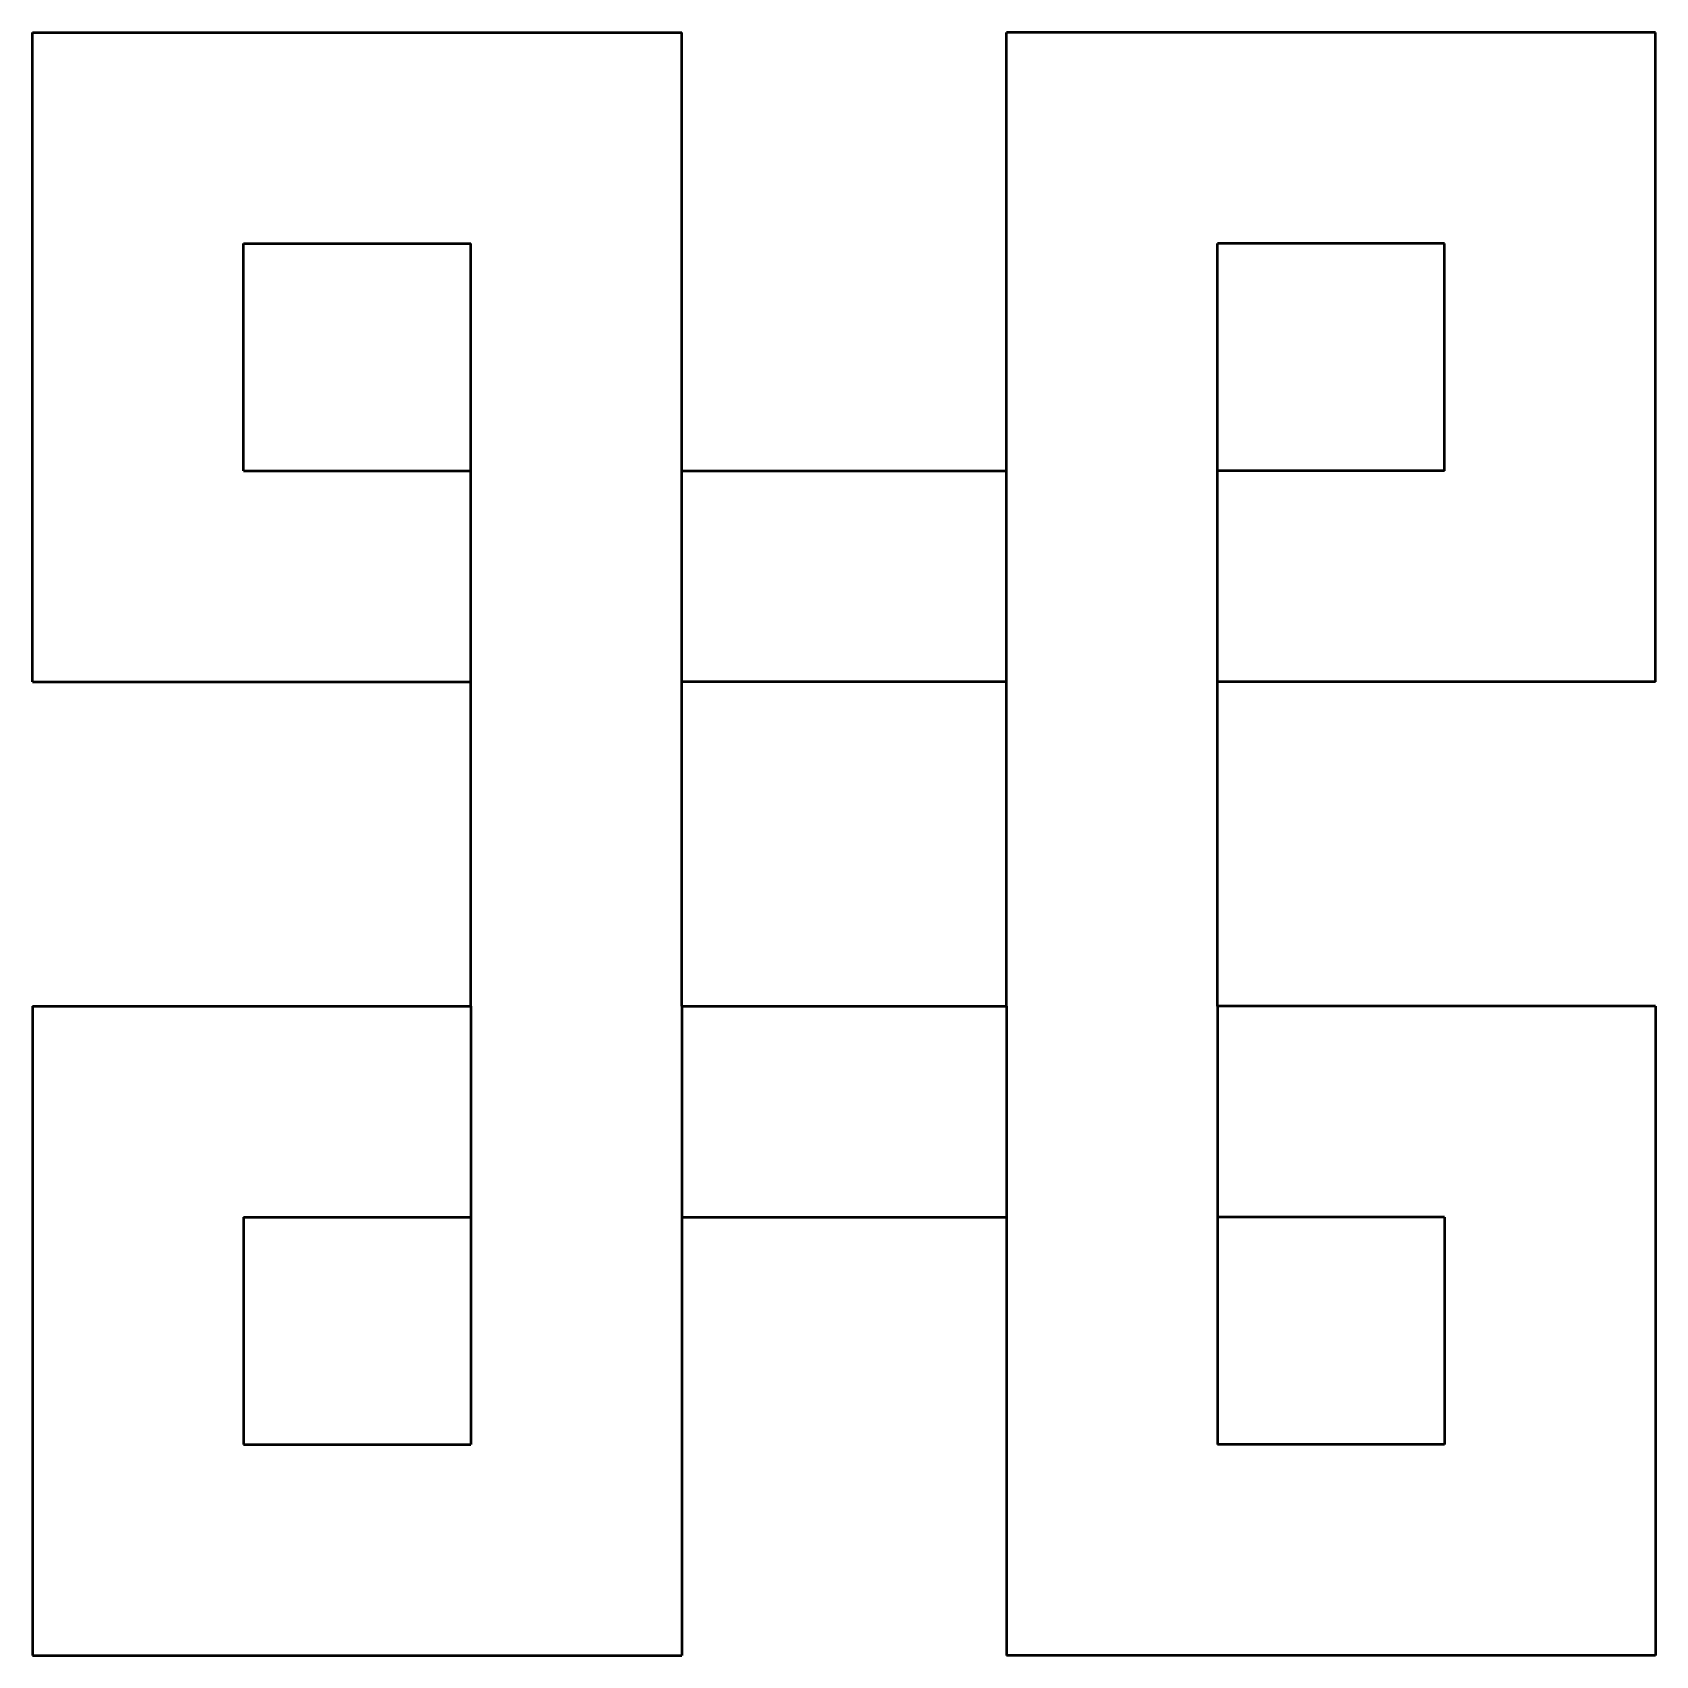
# Model space of a CAD drawing. Header units: millimetres. Extents: x 2159 to 2259, y 473 to 573.
import ezdxf

# ---------------------------------------------------------------- set-up
doc = ezdxf.new("R2010")
doc.units = ezdxf.units.MM
doc.layers.add('Contornos Visibles', color=7, linetype='Continuous', lineweight=50, true_color=0xffffff)

msp = doc.modelspace()

# ---------------------------------------------------------------- linework, layer by layer
at = {"layer": 'Contornos Visibles'}
for p, q in [((2159.34, 572.54), (2172.34, 572.54)), ((2159.34, 559.54), (2159.34, 572.54)), ((2172.34, 572.54), (2186.34, 572.54)), ((2186.34, 572.54), (2199.34, 572.54)), ((2199.34, 559.54), (2199.34, 572.54)), ((2232.34, 572.54), (2219.34, 572.54)), ((2219.34, 559.54), (2219.34, 572.54)), ((2246.34, 572.54), (2232.34, 572.54)), ((2259.34, 572.54), (2246.34, 572.54)), ((2259.34, 559.54), (2259.34, 572.54)), ((2159.34, 545.54), (2159.34, 559.54)), ((2172.34, 559.54), (2186.34, 559.54)), ((2172.34, 545.54), (2172.34, 559.54)), ((2186.34, 545.54), (2186.34, 559.54)), ((2199.34, 545.54), (2199.34, 559.54)), ((2219.34, 545.54), (2219.34, 559.54)), ((2246.34, 559.54), (2232.34, 559.54)), ((2232.34, 545.54), (2232.34, 559.54)), ((2246.34, 545.54), (2246.34, 559.54)), ((2259.34, 545.54), (2259.34, 559.54)), ((2159.34, 532.54), (2159.34, 545.54)), ((2172.34, 545.54), (2186.34, 545.54)), ((2186.34, 532.54), (2186.34, 545.54)), ((2199.34, 532.54), (2199.34, 545.54)), ((2199.34, 545.54), (2219.34, 545.54)), ((2219.34, 532.54), (2219.34, 545.54)), ((2246.34, 545.54), (2232.34, 545.54)), ((2232.34, 532.54), (2232.34, 545.54)), ((2259.34, 532.54), (2259.34, 545.54)), ((2159.34, 532.54), (2172.34, 532.54)), ((2172.34, 532.54), (2186.34, 532.54)), ((2186.34, 512.54), (2186.34, 532.54)), ((2199.34, 512.54), (2199.34, 532.54)), ((2219.34, 532.54), (2199.34, 532.54)), ((2219.34, 512.54), (2219.34, 532.54)), ((2246.34, 532.54), (2232.34, 532.54)), ((2232.34, 512.54), (2232.34, 532.54)), ((2259.34, 532.54), (2246.34, 532.54)), ((2159.34, 512.54), (2159.34, 499.54)), ((2159.34, 512.54), (2172.34, 512.54)), ((2172.34, 512.54), (2186.34, 512.54)), ((2186.34, 512.54), (2186.34, 499.54)), ((2199.34, 512.54), (2199.34, 499.54)), ((2199.34, 512.54), (2219.34, 512.54)), ((2219.34, 512.54), (2219.34, 499.54)), ((2246.34, 512.54), (2232.34, 512.54)), ((2232.34, 512.54), (2232.34, 499.54)), ((2259.34, 512.54), (2246.34, 512.54)), ((2259.34, 512.54), (2259.34, 499.54)), ((2159.34, 499.54), (2159.34, 485.54)), ((2172.34, 499.54), (2172.34, 485.54)), ((2172.34, 499.54), (2186.34, 499.54)), ((2186.34, 499.54), (2186.34, 485.54)), ((2199.34, 499.54), (2199.34, 485.54)), ((2199.34, 499.54), (2219.34, 499.54)), ((2219.34, 499.54), (2219.34, 485.54)), ((2232.34, 499.54), (2232.34, 485.54)), ((2246.34, 499.54), (2232.34, 499.54)), ((2246.34, 499.54), (2246.34, 485.54)), ((2259.34, 499.54), (2259.34, 485.54)), ((2159.34, 485.54), (2159.34, 472.54)), ((2172.34, 485.54), (2186.34, 485.54)), ((2199.34, 485.54), (2199.34, 472.54)), ((2219.34, 485.54), (2219.34, 472.54)), ((2246.34, 485.54), (2232.34, 485.54)), ((2259.34, 485.54), (2259.34, 472.54)), ((2159.34, 472.54), (2172.34, 472.54)), ((2172.34, 472.54), (2186.34, 472.54)), ((2186.34, 472.54), (2199.34, 472.54)), ((2232.34, 472.54), (2219.34, 472.54)), ((2246.34, 472.54), (2232.34, 472.54)), ((2259.34, 472.54), (2246.34, 472.54))]:
    msp.add_line(p, q, dxfattribs=at)

doc.saveas('drawing.dxf')
